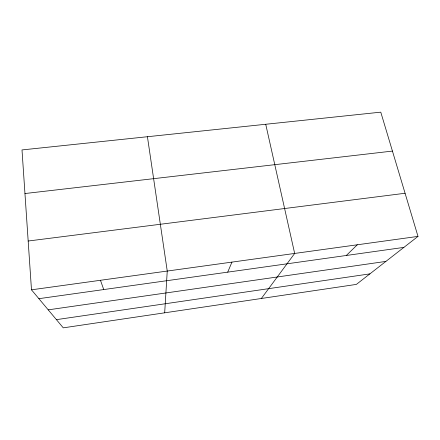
<?xml version="1.0" encoding="UTF-8"?>
<svg xmlns="http://www.w3.org/2000/svg" width="440" height="440" viewBox="0 0 440 440"><rect width="100%" height="100%" fill="white"/><g stroke="black" fill="none" stroke-linecap="round" stroke-linejoin="round"><path stroke-width="0.66" d="M164.681 312.812L167.25 271.051L147.428 136.725M227.716 272.146L231.957 262.108M261.365 298.485L294.668 253.44L265.727 124.267M346.308 255.481L357.297 244.789M418 236.396L356.373 284.405L63.267 327.844L31.482 289.817L22 149.93L380.776 112.156L418 236.396L31.482 289.817M56.419 319.649L369.892 273.873M48.23 309.848L385.886 261.41M38.891 298.678L403.887 247.39M28.177 241.021L405.075 193.264M24.954 193.534L392.436 151.08M100.463 280.286L103.741 289.564"/></g></svg>
